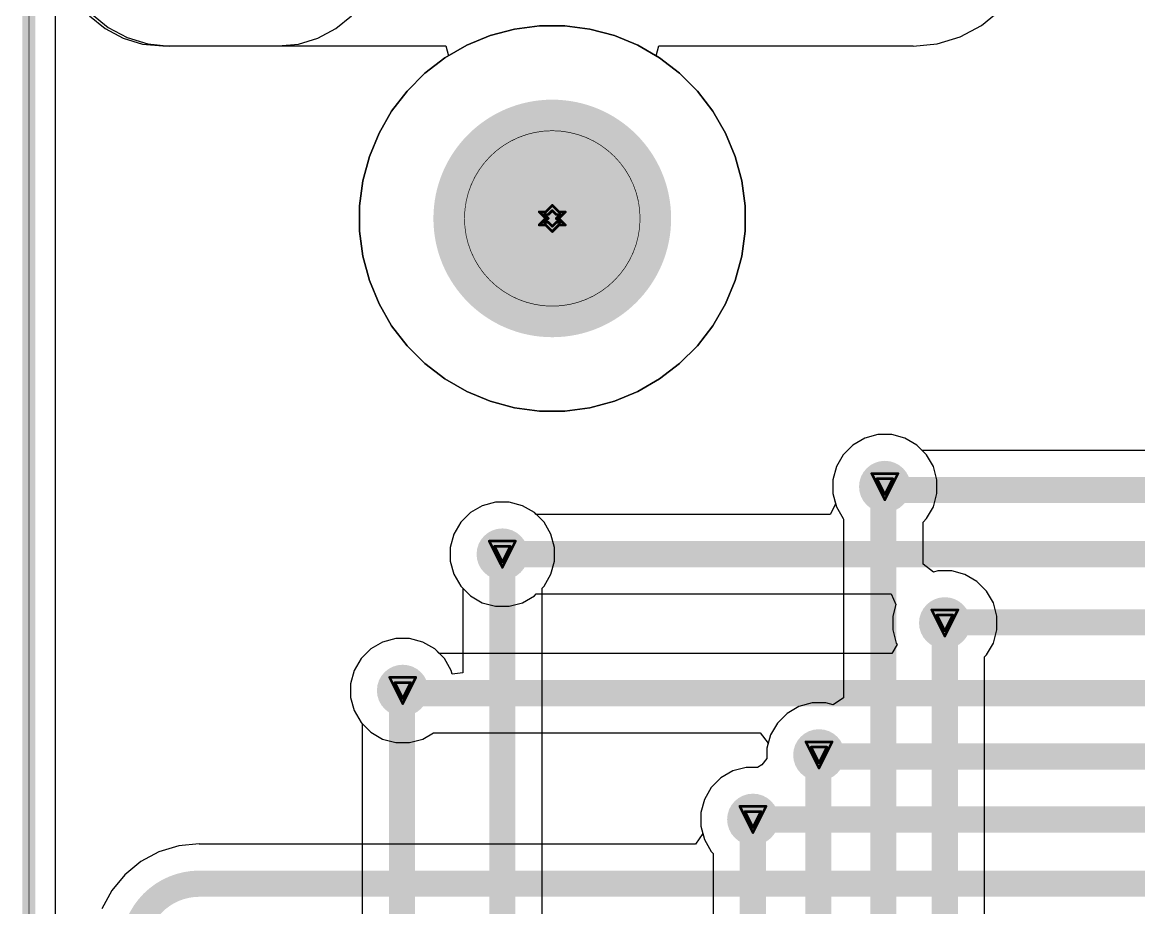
# Model space of a CAD drawing. Header units: inches. Extents: x 0 to 11.4, y 0 to 6.8.
# Drawn here: x -0.005 to 0.846, y 2.565 to 3.24 of the extents above; entities that cross this region are included whole.
import ezdxf

# ---------------------------------------------------------------- set-up
doc = ezdxf.new("R2010")
doc.units = ezdxf.units.IN
doc.header["$MEASUREMENT"] = 0
for name, color, linetype in [('Board Outline', 216, 'Continuous'), ('Bottom Layer', 5, 'Continuous'), ('Bottom Solder', 6, 'Continuous'), ('Dimension', 6, 'Continuous'), ('Drill Drawing', 1, 'Continuous'), ('Multi-Layer', 9, 'Continuous'), ('Pad Holes', 156, 'Continuous'), ('Top Layer', 1, 'Continuous'), ('Top Solder', 216, 'Continuous'), ('Via Holes', 16, 'Continuous')]:
    doc.layers.add(name, color=color, linetype=linetype)

msp = doc.modelspace()

# ---------------------------------------------------------------- hatches: boundary and pattern name
at = {"layer": 'Bottom Layer'}
h = msp.add_hatch(color=5, dxfattribs=at)
edge = h.paths.add_edge_path()
edge.add_arc((0.3990157, 3.0905512), 0.0866141, 0, 360)
h = msp.add_hatch(color=5, dxfattribs=at)
edge = h.paths.add_edge_path()
edge.add_arc((0.6525636, 2.8859366), 0.019685, 0, 360)
h = msp.add_hatch(color=5, dxfattribs=at)
edge = h.paths.add_edge_path()
edge.add_arc((0.3609796, 2.8343701), 0.019685, 0, 360)
h = msp.add_hatch(color=5, dxfattribs=at)
edge = h.paths.add_edge_path()
edge.add_arc((0.6982912, 2.7819062), 0.019685, 0, 360)
h = msp.add_hatch(color=5, dxfattribs=at)
edge = h.paths.add_edge_path()
edge.add_arc((0.285, 2.7303701), 0.019685, 0, 360)
h = msp.add_hatch(color=5, dxfattribs=at)
edge = h.paths.add_edge_path()
edge.add_arc((0.6023612, 2.681191), 0.019685, 0, 360)
h = msp.add_hatch(color=5, dxfattribs=at)
edge = h.paths.add_edge_path()
edge.add_arc((0.552, 2.632), 0.019685, 0, 360)
at = {"layer": 'Bottom Solder'}
h = msp.add_hatch(color=6, dxfattribs=at)
edge = h.paths.add_edge_path()
edge.add_arc((0.3990157, 3.0905512), 0.0906141, 0, 360)
at = {"layer": 'Multi-Layer'}
h = msp.add_hatch(color=9, dxfattribs=at)
edge = h.paths.add_edge_path()
edge.add_arc((0.3990157, 3.0905512), 0.0866141, 0, 360)
at = {"layer": 'Pad Holes'}
h = msp.add_hatch(color=7, dxfattribs=at)
edge = h.paths.add_edge_path()
edge.add_arc((0.3990157, 3.0905512), 0.0669291, 0, 360)
at = {"layer": 'Top Layer'}
h = msp.add_hatch(color=1, dxfattribs=at)
edge = h.paths.add_edge_path()
edge.add_arc((0.3990157, 3.0905512), 0.0866141, 0, 360)
h = msp.add_hatch(color=1, dxfattribs=at)
edge = h.paths.add_edge_path()
edge.add_arc((0.6525636, 2.8859366), 0.019685, 0, 360)
h = msp.add_hatch(color=1, dxfattribs=at)
edge = h.paths.add_edge_path()
edge.add_arc((0.3609796, 2.8343701), 0.019685, 0, 360)
h = msp.add_hatch(color=1, dxfattribs=at)
edge = h.paths.add_edge_path()
edge.add_arc((0.6982912, 2.7819062), 0.019685, 0, 360)
h = msp.add_hatch(color=1, dxfattribs=at)
edge = h.paths.add_edge_path()
edge.add_arc((0.285, 2.7303701), 0.019685, 0, 360)
h = msp.add_hatch(color=1, dxfattribs=at)
edge = h.paths.add_edge_path()
edge.add_arc((0.6023612, 2.681191), 0.019685, 0, 360)
h = msp.add_hatch(color=1, dxfattribs=at)
edge = h.paths.add_edge_path()
edge.add_arc((0.552, 2.632), 0.019685, 0, 360)
at = {"layer": 'Top Solder'}
h = msp.add_hatch(color=216, dxfattribs=at)
edge = h.paths.add_edge_path()
edge.add_arc((0.3990157, 3.0905512), 0.0906141, 0, 360)
at = {"layer": 'Via Holes'}
h = msp.add_hatch(color=7, dxfattribs=at)
edge = h.paths.add_edge_path()
edge.add_arc((0.6525636, 2.8859366), 0.011811, 0, 360)
h = msp.add_hatch(color=7, dxfattribs=at)
edge = h.paths.add_edge_path()
edge.add_arc((0.3609796, 2.8343701), 0.011811, 0, 360)
h = msp.add_hatch(color=7, dxfattribs=at)
edge = h.paths.add_edge_path()
edge.add_arc((0.6982912, 2.7819062), 0.011811, 0, 360)
h = msp.add_hatch(color=7, dxfattribs=at)
edge = h.paths.add_edge_path()
edge.add_arc((0.285, 2.7303701), 0.011811, 0, 360)
h = msp.add_hatch(color=7, dxfattribs=at)
edge = h.paths.add_edge_path()
edge.add_arc((0.6023612, 2.681191), 0.011811, 0, 360)
h = msp.add_hatch(color=7, dxfattribs=at)
edge = h.paths.add_edge_path()
edge.add_arc((0.552, 2.632), 0.011811, 0, 360)

# ---------------------------------------------------------------- linework, layer by layer
at = {"layer": 'Board Outline', "const_width": 0.01}
msp.add_lwpolyline([(0, 0), (0, 3.9370079)], dxfattribs=at)
at = {"layer": 'Bottom Layer'}
for p, q in [((0.0203913, 0.0203913), (0.0203913, 3.2721976)), ((0.04627, 3.2452236), (0.0582231, 3.2354138)), ((0.2339249, 3.2354138), (0.245878, 3.2452236)), ((0.0582231, 3.2354138), (0.0718604, 3.2281246)), ((0.2202876, 3.2281246), (0.2339249, 3.2354138)), ((0.3702836, 3.2349967), (0.3516755, 3.2300107)), ((0.3893834, 3.2375113), (0.3702836, 3.2349967)), ((0.4086479, 3.2375113), (0.3893834, 3.2375113)), ((0.4277477, 3.2349967), (0.4086479, 3.2375113)), ((0.4463558, 3.2300107), (0.4277477, 3.2349967)), ((0.0718604, 3.2281246), (0.0866577, 3.2236359)), ((0.2054903, 3.2236359), (0.2202876, 3.2281246)), ((0.3516755, 3.2300107), (0.3338774, 3.2226385)), ((0.4641539, 3.2226385), (0.4463558, 3.2300107)), ((0.0866577, 3.2236359), (0.1020464, 3.2221202)), ((0.1020464, 3.2221202), (0.1020464, 3.2222627)), ((0.1020464, 3.2222627), (0.1901016, 3.2222627)), ((0.1901016, 3.2221202), (0.2054903, 3.2236359)), ((0.1901016, 3.2222627), (0.1901016, 3.2221202)), ((0.3338774, 3.2226385), (0.3171938, 3.2130062)), ((0.4808375, 3.2130062), (0.4641539, 3.2226385)), ((0.3171938, 3.2130062), (0.3019102, 3.2012787)), ((0.4961211, 3.2012787), (0.4808375, 3.2130062)), ((0.3019102, 3.2012787), (0.2882881, 3.1876566)), ((0.5097432, 3.1876566), (0.4961211, 3.2012787)), ((0.2882881, 3.1876566), (0.2765606, 3.172373)), ((0.5214707, 3.172373), (0.5097432, 3.1876566)), ((0.2765606, 3.172373), (0.2669283, 3.1556894)), ((0.531103, 3.1556894), (0.5214707, 3.172373)), ((0.2669283, 3.1556894), (0.2595561, 3.1378913)), ((0.5384752, 3.1378913), (0.531103, 3.1556894)), ((0.2595561, 3.1378913), (0.2545701, 3.1192832)), ((0.5434612, 3.1192832), (0.5384752, 3.1378913)), ((0.2545701, 3.1192832), (0.2520556, 3.1001834)), ((0.5459758, 3.1001834), (0.5434612, 3.1192832)), ((0.2520556, 3.1001834), (0.2520556, 3.0809189)), ((0.5459758, 3.0809189), (0.5459758, 3.1001834)), ((0.2520556, 3.0809189), (0.2545701, 3.0618191)), ((0.5434612, 3.0618191), (0.5459758, 3.0809189)), ((0.2545701, 3.0618191), (0.2595561, 3.043211)), ((0.5384752, 3.043211), (0.5434612, 3.0618191)), ((0.2595561, 3.043211), (0.2669283, 3.0254129)), ((0.531103, 3.0254129), (0.5384752, 3.043211)), ((0.2669283, 3.0254129), (0.2765606, 3.0087293)), ((0.5214707, 3.0087293), (0.531103, 3.0254129)), ((0.2765606, 3.0087293), (0.2882881, 2.9934457)), ((0.5097432, 2.9934457), (0.5214707, 3.0087293)), ((0.2882881, 2.9934457), (0.3019102, 2.9798236)), ((0.4961211, 2.9798236), (0.5097432, 2.9934457)), ((0.3019102, 2.9798236), (0.3171938, 2.9680961)), ((0.4808375, 2.9680961), (0.4961211, 2.9798236)), ((0.3171938, 2.9680961), (0.3338774, 2.9584638)), ((0.4641539, 2.9584638), (0.4808375, 2.9680961)), ((0.3338774, 2.9584638), (0.3516755, 2.9510916)), ((0.4463558, 2.9510916), (0.4641539, 2.9584638)), ((0.3516755, 2.9510916), (0.3702836, 2.9461056)), ((0.3702836, 2.9461056), (0.3893834, 2.9435911)), ((0.4086479, 2.9435911), (0.4277477, 2.9461056)), ((0.4277477, 2.9461056), (0.4463558, 2.9510916)), ((0.3893834, 2.9435911), (0.4086479, 2.9435911)), ((0.6372458, 2.9229171), (0.6281965, 2.9176925)), ((0.647339, 2.9256216), (0.6372458, 2.9229171)), ((0.6577882, 2.9256216), (0.647339, 2.9256216)), ((0.6678814, 2.9229171), (0.6577882, 2.9256216)), ((0.6769307, 2.9176925), (0.6678814, 2.9229171)), ((0.6281965, 2.9176925), (0.6208077, 2.9103037)), ((0.6843195, 2.9103037), (0.6769307, 2.9176925)), ((0.6208077, 2.9103037), (0.6155831, 2.9012544)), ((0.6895441, 2.9012544), (0.6843195, 2.9103037)), ((0.6155831, 2.9012544), (0.6128786, 2.8911612)), ((0.6922486, 2.8911612), (0.6895441, 2.9012544)), ((0.6128786, 2.8911612), (0.6128786, 2.880712)), ((0.6922486, 2.880712), (0.6922486, 2.8911612)), ((0.6128786, 2.880712), (0.6155831, 2.8706188)), ((0.6895441, 2.8706188), (0.6922486, 2.880712)), ((0.3456618, 2.8713506), (0.3366125, 2.866126)), ((0.355755, 2.8740551), (0.3456618, 2.8713506)), ((0.3662042, 2.8740551), (0.355755, 2.8740551)), ((0.3762974, 2.8713506), (0.3662042, 2.8740551)), ((0.3853467, 2.866126), (0.3762974, 2.8713506)), ((0.6155831, 2.8706188), (0.6208077, 2.8615695)), ((0.6843195, 2.8615695), (0.6895441, 2.8706188)), ((0.3366125, 2.866126), (0.3292237, 2.8587372)), ((0.3927355, 2.8587372), (0.3853467, 2.866126)), ((0.6208077, 2.8615695), (0.6211615, 2.8612157)), ((0.6211615, 2.8612157), (0.6211615, 2.7248155)), ((0.6816793, 2.8589293), (0.6843195, 2.8615695)), ((0.3292237, 2.8587372), (0.3239991, 2.8496879)), ((0.3979601, 2.8496879), (0.3927355, 2.8587372)), ((0.6816793, 2.8268222), (0.6816793, 2.8589293)), ((0.3239991, 2.8496879), (0.3212946, 2.8395947)), ((0.4006646, 2.8395947), (0.3979601, 2.8496879)), ((0.3212946, 2.8395947), (0.3212946, 2.8291455)), ((0.4006646, 2.8291455), (0.4006646, 2.8395947)), ((0.3212946, 2.8291455), (0.3239991, 2.8190523)), ((0.3979601, 2.8190523), (0.4006646, 2.8291455)), ((0.6896794, 2.8206836), (0.6816793, 2.8268222)), ((0.3239991, 2.8190523), (0.3292237, 2.810003)), ((0.3927355, 2.810003), (0.3979601, 2.8190523)), ((0.6930666, 2.8215912), (0.6896794, 2.8206836)), ((0.7035158, 2.8215912), (0.6930666, 2.8215912)), ((0.713609, 2.8188867), (0.7035158, 2.8215912)), ((0.7226583, 2.8136621), (0.713609, 2.8188867)), ((0.3292237, 2.810003), (0.3307207, 2.808506)), ((0.3912385, 2.808506), (0.3927355, 2.810003)), ((0.7300471, 2.8062733), (0.7226583, 2.8136621)), ((0.3307207, 2.808506), (0.3307207, 2.7439788)), ((0.3912385, 2.2803464), (0.3912385, 2.808506)), ((0.7352717, 2.797224), (0.7300471, 2.8062733)), ((0.7379762, 2.7871308), (0.7352717, 2.797224)), ((0.7379762, 2.7766816), (0.7379762, 2.7871308)), ((0.7352717, 2.7665884), (0.7379762, 2.7766816)), ((0.2696822, 2.7673506), (0.2606329, 2.762126)), ((0.2797754, 2.7700551), (0.2696822, 2.7673506)), ((0.2902246, 2.7700551), (0.2797754, 2.7700551)), ((0.3003178, 2.7673506), (0.2902246, 2.7700551)), ((0.3093671, 2.762126), (0.3003178, 2.7673506)), ((0.7300471, 2.7575391), (0.7352717, 2.7665884)), ((0.2606329, 2.762126), (0.2532441, 2.7547372)), ((0.3167559, 2.7547372), (0.3093671, 2.762126)), ((0.7285501, 2.7560421), (0.7300471, 2.7575391)), ((0.2532441, 2.7547372), (0.2480195, 2.7456879)), ((0.3219805, 2.7456879), (0.3167559, 2.7547372)), ((0.7285501, 1.9173082), (0.7285501, 2.7560421)), ((0.2480195, 2.7456879), (0.245315, 2.7355947)), ((0.3227207, 2.7429255), (0.3219805, 2.7456879)), ((0.3307207, 2.7439788), (0.3227207, 2.7429255)), ((0.245315, 2.7355947), (0.245315, 2.7251455)), ((0.245315, 2.7251455), (0.2480195, 2.7150523)), ((0.6211615, 2.7248155), (0.6131614, 2.719382)), ((0.2480195, 2.7150523), (0.2532441, 2.706003)), ((0.5870434, 2.7181715), (0.5779941, 2.7129469)), ((0.5971366, 2.720876), (0.5870434, 2.7181715)), ((0.6075858, 2.720876), (0.5971366, 2.720876)), ((0.6131614, 2.719382), (0.6075858, 2.720876)), ((0.5779941, 2.7129469), (0.5706053, 2.7055581)), ((0.2532441, 2.706003), (0.2541951, 2.705052)), ((0.2541951, 2.705052), (0.2541951, 2.2260999)), ((0.5706053, 2.7055581), (0.5653807, 2.6965088)), ((0.5653807, 2.6965088), (0.5626762, 2.6864156)), ((0.5626762, 2.6864156), (0.5626762, 2.6785065)), ((0.5587757, 2.6736259), (0.5555411, 2.671685)), ((0.5626762, 2.6785065), (0.5587757, 2.6736259)), ((0.5366822, 2.6689805), (0.5276329, 2.6637559)), ((0.5467754, 2.671685), (0.5366822, 2.6689805)), ((0.5555411, 2.671685), (0.5467754, 2.671685)), ((0.5202441, 2.6563671), (0.5150195, 2.6473178)), ((0.5276329, 2.6637559), (0.5202441, 2.6563671)), ((0.5150195, 2.6473178), (0.512315, 2.6372246)), ((0.512315, 2.6372246), (0.512315, 2.6267754)), ((0.512315, 2.6267754), (0.5150195, 2.6166822)), ((0.5150195, 2.6166822), (0.5202441, 2.6076329)), ((0.5202441, 2.6076329), (0.5217411, 2.6061359)), ((0.5217411, 2.6061359), (0.5217411, 2.2686917))]:
    msp.add_line(p, q, dxfattribs=at)
at = {"layer": 'Bottom Layer', "const_width": 0.02}
for points in [[(0.6514204, 2.8847934), (0.6525636, 2.8859366)], [(0.6514204, 2.0311602), (0.6514204, 2.8847934)], [(0.3609796, 2.2314205), (0.3609796, 2.8343701)], [(0.6982912, 1.9173082), (0.6982912, 2.7819062)], [(0.284454, 2.2180997), (0.284454, 2.7303701)], [(0.6018476, 2.6806774), (0.6023612, 2.681191)], [(0.6018476, 2.1068476), (0.6018476, 2.6806774)], [(0.552, 2.2148296), (0.552, 2.632)]]:
    msp.add_lwpolyline(points, dxfattribs=at)
at = {"layer": 'Bottom Layer', "const_width": 0.01}
for points in [[(0.6464204, 2.8847934, 1), (0.6564204, 2.8847934, 1)], [(0.6464204, 2.8847934, 1), (0.6564204, 2.8847934, 1)], [(0.6475636, 2.8859366, 1), (0.6575636, 2.8859366, 1)], [(0.3559796, 2.8343701, 1), (0.3659796, 2.8343701, 1)], [(0.6932912, 2.7819062, 1), (0.7032912, 2.7819062, 1)], [(0.279454, 2.7303701, 1), (0.289454, 2.7303701, 1)], [(0.5968476, 2.6806774, 1), (0.6068476, 2.6806774, 1)], [(0.5968476, 2.6806774, 1), (0.6068476, 2.6806774, 1)], [(0.5973612, 2.681191, 1), (0.6073612, 2.681191, 1)], [(0.547, 2.632, 1), (0.557, 2.632, 1)]]:
    msp.add_lwpolyline(points, format="xyb", close=True, dxfattribs=at)
at = {"layer": 'Dimension', "const_width": 0.0005}
msp.add_lwpolyline([(0, 0), (0, 3.9370079)], dxfattribs=at)
at = {"layer": 'Dimension'}
for points, const_width in [([(0.4659448, 3.0905512, 1), (0.3320866, 3.0905512, 1)], 0.0005), ([(0.3319616, 3.0905512, 1), (0.3322116, 3.0905512, 1)], 0.00025), ([(0.4658198, 3.0905512, 1), (0.4660698, 3.0905512, 1)], 0.00025)]:
    msp.add_lwpolyline(points, format="xyb", close=True, dxfattribs=dict(at, const_width=const_width))
at = {"layer": 'Drill Drawing', "const_width": 0.002}
for points in [[(0.3940157, 3.0955512), (0.3990157, 3.1005512)], [(0.3990157, 3.1005512), (0.4040157, 3.0955512)], [(0.3890157, 3.0955512), (0.3940157, 3.0905512)], [(0.3890157, 3.0955512), (0.3940157, 3.0955512)], [(0.3890157, 3.0855512), (0.3940157, 3.0905512)], [(0.3930157, 3.0935512), (0.3960157, 3.0905512)], [(0.3930157, 3.0935512), (0.3960157, 3.0935512)], [(0.3930157, 3.0875512), (0.3960157, 3.0905512)], [(0.3960157, 3.0935512), (0.3990157, 3.0965512)], [(0.3990157, 3.0965512), (0.4020157, 3.0935512)], [(0.4020157, 3.0935512), (0.4050157, 3.0935512)], [(0.4020157, 3.0905512), (0.4050157, 3.0935512)], [(0.4020157, 3.0905512), (0.4050157, 3.0875512)], [(0.4040157, 3.0955512), (0.4090157, 3.0955512)], [(0.4040157, 3.0905512), (0.4090157, 3.0955512)], [(0.4040157, 3.0905512), (0.4090157, 3.0855512)], [(0.3890157, 3.0855512), (0.3940157, 3.0855512)], [(0.3930157, 3.0875512), (0.3960157, 3.0875512)], [(0.3940157, 3.0855512), (0.3990157, 3.0805512)], [(0.3960157, 3.0875512), (0.3990157, 3.0845512)], [(0.3990157, 3.0845512), (0.4020157, 3.0875512)], [(0.3990157, 3.0805512), (0.4040157, 3.0855512)], [(0.4020157, 3.0875512), (0.4050157, 3.0875512)], [(0.4040157, 3.0855512), (0.4090157, 3.0855512)], [(0.6425636, 2.8959366), (0.6625636, 2.8959366)], [(0.6425636, 2.8959366), (0.6525636, 2.8759366)], [(0.6525636, 2.8759366), (0.6625636, 2.8959366)], [(0.6465636, 2.8919366), (0.6585636, 2.8919366)], [(0.6465636, 2.8919366), (0.6525636, 2.8799366)], [(0.6525636, 2.8799366), (0.6585636, 2.8919366)], [(0.3509796, 2.8443701), (0.3709796, 2.8443701)], [(0.3509796, 2.8443701), (0.3609796, 2.8243701)], [(0.3609796, 2.8243701), (0.3709796, 2.8443701)], [(0.3549796, 2.8403701), (0.3669796, 2.8403701)], [(0.3549796, 2.8403701), (0.3609796, 2.8283701)], [(0.3609796, 2.8283701), (0.3669796, 2.8403701)], [(0.6882912, 2.7919062), (0.7082912, 2.7919062)], [(0.6882912, 2.7919062), (0.6982912, 2.7719062)], [(0.6982912, 2.7719062), (0.7082912, 2.7919062)], [(0.6922912, 2.7879062), (0.7042912, 2.7879062)], [(0.6922912, 2.7879062), (0.6982912, 2.7759062)], [(0.6982912, 2.7759062), (0.7042912, 2.7879062)], [(0.275, 2.7403701), (0.295, 2.7403701)], [(0.275, 2.7403701), (0.285, 2.7203701)], [(0.285, 2.7203701), (0.295, 2.7403701)], [(0.279, 2.7363701), (0.291, 2.7363701)], [(0.279, 2.7363701), (0.285, 2.7243701)], [(0.285, 2.7243701), (0.291, 2.7363701)], [(0.5923612, 2.691191), (0.6123612, 2.691191)], [(0.5923612, 2.691191), (0.6023612, 2.671191)], [(0.6023612, 2.671191), (0.6123612, 2.691191)], [(0.5963612, 2.687191), (0.6083612, 2.687191)], [(0.5963612, 2.687191), (0.6023612, 2.675191)], [(0.6023612, 2.675191), (0.6083612, 2.687191)], [(0.542, 2.642), (0.562, 2.642)], [(0.542, 2.642), (0.552, 2.622)], [(0.546, 2.638), (0.558, 2.638)], [(0.546, 2.638), (0.552, 2.626)], [(0.552, 2.622), (0.562, 2.642)], [(0.552, 2.626), (0.558, 2.638)]]:
    msp.add_lwpolyline(points, dxfattribs=at)
at = {"layer": 'Drill Drawing', "const_width": 0.001}
for points in [[(0.3985157, 3.1005512, 1), (0.3995157, 3.1005512, 1)], [(0.3985157, 3.1005512, 1), (0.3995157, 3.1005512, 1)], [(0.3885157, 3.0955512, 1), (0.3895157, 3.0955512, 1)], [(0.3885157, 3.0955512, 1), (0.3895157, 3.0955512, 1)], [(0.3925157, 3.0935512, 1), (0.3935157, 3.0935512, 1)], [(0.3925157, 3.0935512, 1), (0.3935157, 3.0935512, 1)], [(0.3935157, 3.0955512, 1), (0.3945157, 3.0955512, 1)], [(0.3935157, 3.0955512, 1), (0.3945157, 3.0955512, 1)], [(0.3935157, 3.0905512, 1), (0.3945157, 3.0905512, 1)], [(0.3935157, 3.0905512, 1), (0.3945157, 3.0905512, 1)], [(0.3955157, 3.0935512, 1), (0.3965157, 3.0935512, 1)], [(0.3955157, 3.0935512, 1), (0.3965157, 3.0935512, 1)], [(0.3955157, 3.0905512, 1), (0.3965157, 3.0905512, 1)], [(0.3955157, 3.0905512, 1), (0.3965157, 3.0905512, 1)], [(0.3985157, 3.0965512, 1), (0.3995157, 3.0965512, 1)], [(0.3985157, 3.0965512, 1), (0.3995157, 3.0965512, 1)], [(0.4015157, 3.0935512, 1), (0.4025157, 3.0935512, 1)], [(0.4015157, 3.0935512, 1), (0.4025157, 3.0935512, 1)], [(0.4015157, 3.0905512, 1), (0.4025157, 3.0905512, 1)], [(0.4015157, 3.0905512, 1), (0.4025157, 3.0905512, 1)], [(0.4035157, 3.0955512, 1), (0.4045157, 3.0955512, 1)], [(0.4035157, 3.0955512, 1), (0.4045157, 3.0955512, 1)], [(0.4035157, 3.0905512, 1), (0.4045157, 3.0905512, 1)], [(0.4035157, 3.0905512, 1), (0.4045157, 3.0905512, 1)], [(0.4045157, 3.0935512, 1), (0.4055157, 3.0935512, 1)], [(0.4045157, 3.0935512, 1), (0.4055157, 3.0935512, 1)], [(0.4085157, 3.0955512, 1), (0.4095157, 3.0955512, 1)], [(0.4085157, 3.0955512, 1), (0.4095157, 3.0955512, 1)], [(0.3885157, 3.0855512, 1), (0.3895157, 3.0855512, 1)], [(0.3885157, 3.0855512, 1), (0.3895157, 3.0855512, 1)], [(0.3925157, 3.0875512, 1), (0.3935157, 3.0875512, 1)], [(0.3925157, 3.0875512, 1), (0.3935157, 3.0875512, 1)], [(0.3935157, 3.0855512, 1), (0.3945157, 3.0855512, 1)], [(0.3935157, 3.0855512, 1), (0.3945157, 3.0855512, 1)], [(0.3955157, 3.0875512, 1), (0.3965157, 3.0875512, 1)], [(0.3955157, 3.0875512, 1), (0.3965157, 3.0875512, 1)], [(0.3985157, 3.0845512, 1), (0.3995157, 3.0845512, 1)], [(0.3985157, 3.0845512, 1), (0.3995157, 3.0845512, 1)], [(0.3985157, 3.0805512, 1), (0.3995157, 3.0805512, 1)], [(0.3985157, 3.0805512, 1), (0.3995157, 3.0805512, 1)], [(0.4015157, 3.0875512, 1), (0.4025157, 3.0875512, 1)], [(0.4015157, 3.0875512, 1), (0.4025157, 3.0875512, 1)], [(0.4035157, 3.0855512, 1), (0.4045157, 3.0855512, 1)], [(0.4035157, 3.0855512, 1), (0.4045157, 3.0855512, 1)], [(0.4045157, 3.0875512, 1), (0.4055157, 3.0875512, 1)], [(0.4045157, 3.0875512, 1), (0.4055157, 3.0875512, 1)], [(0.4085157, 3.0855512, 1), (0.4095157, 3.0855512, 1)], [(0.4085157, 3.0855512, 1), (0.4095157, 3.0855512, 1)], [(0.6420636, 2.8959366, 1), (0.6430636, 2.8959366, 1)], [(0.6420636, 2.8959366, 1), (0.6430636, 2.8959366, 1)], [(0.6620636, 2.8959366, 1), (0.6630636, 2.8959366, 1)], [(0.6620636, 2.8959366, 1), (0.6630636, 2.8959366, 1)], [(0.6460636, 2.8919366, 1), (0.6470636, 2.8919366, 1)], [(0.6460636, 2.8919366, 1), (0.6470636, 2.8919366, 1)], [(0.6580636, 2.8919366, 1), (0.6590636, 2.8919366, 1)], [(0.6580636, 2.8919366, 1), (0.6590636, 2.8919366, 1)], [(0.6520636, 2.8799366, 1), (0.6530636, 2.8799366, 1)], [(0.6520636, 2.8799366, 1), (0.6530636, 2.8799366, 1)], [(0.6520636, 2.8759366, 1), (0.6530636, 2.8759366, 1)], [(0.6520636, 2.8759366, 1), (0.6530636, 2.8759366, 1)], [(0.3504796, 2.8443701, 1), (0.3514796, 2.8443701, 1)], [(0.3504796, 2.8443701, 1), (0.3514796, 2.8443701, 1)], [(0.3704796, 2.8443701, 1), (0.3714796, 2.8443701, 1)], [(0.3704796, 2.8443701, 1), (0.3714796, 2.8443701, 1)], [(0.3544796, 2.8403701, 1), (0.3554796, 2.8403701, 1)], [(0.3544796, 2.8403701, 1), (0.3554796, 2.8403701, 1)], [(0.3664796, 2.8403701, 1), (0.3674796, 2.8403701, 1)], [(0.3664796, 2.8403701, 1), (0.3674796, 2.8403701, 1)], [(0.3604796, 2.8283701, 1), (0.3614796, 2.8283701, 1)], [(0.3604796, 2.8283701, 1), (0.3614796, 2.8283701, 1)], [(0.3604796, 2.8243701, 1), (0.3614796, 2.8243701, 1)], [(0.3604796, 2.8243701, 1), (0.3614796, 2.8243701, 1)], [(0.6877912, 2.7919062, 1), (0.6887912, 2.7919062, 1)], [(0.6877912, 2.7919062, 1), (0.6887912, 2.7919062, 1)], [(0.7077912, 2.7919062, 1), (0.7087912, 2.7919062, 1)], [(0.7077912, 2.7919062, 1), (0.7087912, 2.7919062, 1)], [(0.6917912, 2.7879062, 1), (0.6927912, 2.7879062, 1)], [(0.6917912, 2.7879062, 1), (0.6927912, 2.7879062, 1)], [(0.7037912, 2.7879062, 1), (0.7047912, 2.7879062, 1)], [(0.7037912, 2.7879062, 1), (0.7047912, 2.7879062, 1)], [(0.6977912, 2.7759062, 1), (0.6987912, 2.7759062, 1)], [(0.6977912, 2.7759062, 1), (0.6987912, 2.7759062, 1)], [(0.6977912, 2.7719062, 1), (0.6987912, 2.7719062, 1)], [(0.6977912, 2.7719062, 1), (0.6987912, 2.7719062, 1)], [(0.2745, 2.7403701, 1), (0.2755, 2.7403701, 1)], [(0.2745, 2.7403701, 1), (0.2755, 2.7403701, 1)], [(0.2945, 2.7403701, 1), (0.2955, 2.7403701, 1)], [(0.2945, 2.7403701, 1), (0.2955, 2.7403701, 1)], [(0.2785, 2.7363701, 1), (0.2795, 2.7363701, 1)], [(0.2785, 2.7363701, 1), (0.2795, 2.7363701, 1)], [(0.2905, 2.7363701, 1), (0.2915, 2.7363701, 1)], [(0.2905, 2.7363701, 1), (0.2915, 2.7363701, 1)], [(0.2845, 2.7243701, 1), (0.2855, 2.7243701, 1)], [(0.2845, 2.7243701, 1), (0.2855, 2.7243701, 1)], [(0.2845, 2.7203701, 1), (0.2855, 2.7203701, 1)], [(0.2845, 2.7203701, 1), (0.2855, 2.7203701, 1)], [(0.5918612, 2.691191, 1), (0.5928612, 2.691191, 1)], [(0.5918612, 2.691191, 1), (0.5928612, 2.691191, 1)], [(0.6118612, 2.691191, 1), (0.6128612, 2.691191, 1)], [(0.6118612, 2.691191, 1), (0.6128612, 2.691191, 1)], [(0.5958612, 2.687191, 1), (0.5968612, 2.687191, 1)], [(0.5958612, 2.687191, 1), (0.5968612, 2.687191, 1)], [(0.6078612, 2.687191, 1), (0.6088612, 2.687191, 1)], [(0.6078612, 2.687191, 1), (0.6088612, 2.687191, 1)], [(0.6018612, 2.675191, 1), (0.6028612, 2.675191, 1)], [(0.6018612, 2.675191, 1), (0.6028612, 2.675191, 1)], [(0.6018612, 2.671191, 1), (0.6028612, 2.671191, 1)], [(0.6018612, 2.671191, 1), (0.6028612, 2.671191, 1)], [(0.5415, 2.642, 1), (0.5425, 2.642, 1)], [(0.5415, 2.642, 1), (0.5425, 2.642, 1)], [(0.5455, 2.638, 1), (0.5465, 2.638, 1)], [(0.5455, 2.638, 1), (0.5465, 2.638, 1)], [(0.5575, 2.638, 1), (0.5585, 2.638, 1)], [(0.5575, 2.638, 1), (0.5585, 2.638, 1)], [(0.5615, 2.642, 1), (0.5625, 2.642, 1)], [(0.5615, 2.642, 1), (0.5625, 2.642, 1)], [(0.5515, 2.626, 1), (0.5525, 2.626, 1)], [(0.5515, 2.626, 1), (0.5525, 2.626, 1)], [(0.5515, 2.622, 1), (0.5525, 2.622, 1)], [(0.5515, 2.622, 1), (0.5525, 2.622, 1)]]:
    msp.add_lwpolyline(points, format="xyb", close=True, dxfattribs=at)
at = {"layer": 'Multi-Layer'}
for p, q in [((0.3516755, 3.2300107), (0.3702836, 3.2349967)), ((0.3702836, 3.2349967), (0.3893834, 3.2375113)), ((0.3893834, 3.2375113), (0.3990157, 3.2375113)), ((0.3990157, 3.2375113), (0.4086479, 3.2375113)), ((0.4086479, 3.2375113), (0.4277477, 3.2349967)), ((0.4277477, 3.2349967), (0.4463558, 3.2300107)), ((0.3338774, 3.2226385), (0.3516755, 3.2300107)), ((0.4463558, 3.2300107), (0.4641539, 3.2226385)), ((0.3171938, 3.2130062), (0.3338774, 3.2226385)), ((0.4641539, 3.2226385), (0.4808375, 3.2130062)), ((0.3019102, 3.2012787), (0.3171938, 3.2130062)), ((0.4808375, 3.2130062), (0.4961211, 3.2012787)), ((0.2882881, 3.1876566), (0.3019102, 3.2012787)), ((0.4961211, 3.2012787), (0.5097432, 3.1876566)), ((0.2765606, 3.172373), (0.2882881, 3.1876566)), ((0.5097432, 3.1876566), (0.5214707, 3.172373)), ((0.2669283, 3.1556894), (0.2765606, 3.172373)), ((0.5214707, 3.172373), (0.531103, 3.1556894)), ((0.2595561, 3.1378913), (0.2669283, 3.1556894)), ((0.531103, 3.1556894), (0.5384752, 3.1378913)), ((0.2545701, 3.1192832), (0.2595561, 3.1378913)), ((0.5384752, 3.1378913), (0.5434612, 3.1192832)), ((0.2520556, 3.1001834), (0.2545701, 3.1192832)), ((0.5434612, 3.1192832), (0.5459758, 3.1001834)), ((0.2520556, 3.0905512), (0.2520556, 3.1001834)), ((0.5459758, 3.1001834), (0.5459758, 3.0905512)), ((0.2520556, 3.0809189), (0.2520556, 3.0905512)), ((0.5459758, 3.0905512), (0.5459758, 3.0809189)), ((0.2545701, 3.0618191), (0.2520556, 3.0809189)), ((0.5459758, 3.0809189), (0.5434612, 3.0618191)), ((0.2595561, 3.043211), (0.2545701, 3.0618191)), ((0.5434612, 3.0618191), (0.5384752, 3.043211)), ((0.2669283, 3.0254129), (0.2595561, 3.043211)), ((0.5384752, 3.043211), (0.531103, 3.0254129)), ((0.2765606, 3.0087293), (0.2669283, 3.0254129)), ((0.531103, 3.0254129), (0.5214707, 3.0087293)), ((0.2882881, 2.9934457), (0.2765606, 3.0087293)), ((0.5214707, 3.0087293), (0.5097432, 2.9934457)), ((0.3019102, 2.9798236), (0.2882881, 2.9934457)), ((0.5097432, 2.9934457), (0.4961211, 2.9798236)), ((0.3171938, 2.9680961), (0.3019102, 2.9798236)), ((0.4961211, 2.9798236), (0.4808375, 2.9680961)), ((0.3338774, 2.9584638), (0.3171938, 2.9680961)), ((0.4808375, 2.9680961), (0.4641539, 2.9584638)), ((0.3516755, 2.9510916), (0.3338774, 2.9584638)), ((0.4641539, 2.9584638), (0.4463558, 2.9510916)), ((0.3702836, 2.9461056), (0.3516755, 2.9510916)), ((0.3893834, 2.9435911), (0.3702836, 2.9461056)), ((0.4277477, 2.9461056), (0.4086479, 2.9435911)), ((0.4463558, 2.9510916), (0.4277477, 2.9461056)), ((0.3990157, 2.9435911), (0.3893834, 2.9435911)), ((0.3990157, 2.9435911), (0.3990157, 2.9435911)), ((0.4086479, 2.9435911), (0.3990157, 2.9435911))]:
    msp.add_line(p, q, dxfattribs=at)
at = {"layer": 'Top Layer'}
for p, q in [((0.0203913, 0.0203913), (0.0203913, 3.2765727)), ((0.0477571, 3.2467107), (0.0604926, 3.236259)), ((0.7262988, 3.2378814), (0.740536, 3.2495656)), ((0.0604926, 3.236259), (0.0750224, 3.2284926)), ((0.7100556, 3.2291993), (0.7262988, 3.2378814)), ((0.0750224, 3.2284926), (0.0907882, 3.2237101)), ((0.6924308, 3.2238529), (0.7100556, 3.2291993)), ((0.0907882, 3.2237101), (0.107184, 3.2220953)), ((0.107184, 3.2220953), (0.107184, 3.2222627)), ((0.107184, 3.2222627), (0.3177716, 3.2222627)), ((0.3177716, 3.2222627), (0.3198422, 3.2145353)), ((0.4781891, 3.2145353), (0.4802597, 3.2222627)), ((0.4802597, 3.2222627), (0.6741016, 3.2222627)), ((0.6741016, 3.2220476), (0.6924308, 3.2238529)), ((0.6741016, 3.2222627), (0.6741016, 3.2220476)), ((0.3171938, 3.2130062), (0.3019102, 3.2012787)), ((0.3198422, 3.2145353), (0.3171938, 3.2130062)), ((0.4808375, 3.2130062), (0.4781891, 3.2145353)), ((0.4961211, 3.2012787), (0.4808375, 3.2130062)), ((0.3019102, 3.2012787), (0.2882881, 3.1876566)), ((0.5097432, 3.1876566), (0.4961211, 3.2012787)), ((0.2882881, 3.1876566), (0.2765606, 3.172373)), ((0.5214707, 3.172373), (0.5097432, 3.1876566)), ((0.2765606, 3.172373), (0.2669283, 3.1556894)), ((0.531103, 3.1556894), (0.5214707, 3.172373)), ((0.2669283, 3.1556894), (0.2595561, 3.1378913)), ((0.5384752, 3.1378913), (0.531103, 3.1556894)), ((0.2595561, 3.1378913), (0.2545701, 3.1192832)), ((0.5434612, 3.1192832), (0.5384752, 3.1378913)), ((0.2545701, 3.1192832), (0.2520556, 3.1001834)), ((0.5459758, 3.1001834), (0.5434612, 3.1192832)), ((0.2520556, 3.1001834), (0.2520556, 3.0809189)), ((0.5459758, 3.0809189), (0.5459758, 3.1001834)), ((0.2520556, 3.0809189), (0.2545701, 3.0618191)), ((0.5434612, 3.0618191), (0.5459758, 3.0809189)), ((0.2545701, 3.0618191), (0.2595561, 3.043211)), ((0.5384752, 3.043211), (0.5434612, 3.0618191)), ((0.2595561, 3.043211), (0.2669283, 3.0254129)), ((0.531103, 3.0254129), (0.5384752, 3.043211)), ((0.2669283, 3.0254129), (0.2765606, 3.0087293)), ((0.5214707, 3.0087293), (0.531103, 3.0254129)), ((0.2765606, 3.0087293), (0.2882881, 2.9934457)), ((0.5097432, 2.9934457), (0.5214707, 3.0087293)), ((0.2882881, 2.9934457), (0.3019102, 2.9798236)), ((0.4961211, 2.9798236), (0.5097432, 2.9934457)), ((0.3019102, 2.9798236), (0.3171938, 2.9680961)), ((0.4808375, 2.9680961), (0.4961211, 2.9798236)), ((0.3171938, 2.9680961), (0.3338774, 2.9584638)), ((0.4641539, 2.9584638), (0.4808375, 2.9680961)), ((0.3338774, 2.9584638), (0.3516755, 2.9510916)), ((0.4463558, 2.9510916), (0.4641539, 2.9584638)), ((0.3516755, 2.9510916), (0.3702836, 2.9461056)), ((0.3702836, 2.9461056), (0.3893834, 2.9435911)), ((0.4086479, 2.9435911), (0.4277477, 2.9461056)), ((0.4277477, 2.9461056), (0.4463558, 2.9510916)), ((0.3893834, 2.9435911), (0.4086479, 2.9435911)), ((0.6372458, 2.9229171), (0.6281965, 2.9176925)), ((0.647339, 2.9256216), (0.6372458, 2.9229171)), ((0.6577882, 2.9256216), (0.647339, 2.9256216)), ((0.6678814, 2.9229171), (0.6577882, 2.9256216)), ((0.6769307, 2.9176925), (0.6678814, 2.9229171)), ((0.6281965, 2.9176925), (0.6208077, 2.9103037)), ((0.6809943, 2.9136289), (0.6769307, 2.9176925)), ((1.586408, 2.9136289), (0.6809943, 2.9136289)), ((0.6208077, 2.9103037), (0.6155831, 2.9012544)), ((0.6155831, 2.9012544), (0.6128786, 2.8911612)), ((0.6128786, 2.8911612), (0.6128786, 2.880712)), ((0.6128786, 2.880712), (0.6150444, 2.8726291)), ((0.3456618, 2.8713506), (0.3366125, 2.866126)), ((0.355755, 2.8740551), (0.3456618, 2.8713506)), ((0.3662042, 2.8740551), (0.355755, 2.8740551)), ((0.3762974, 2.8713506), (0.3662042, 2.8740551)), ((0.3853467, 2.866126), (0.3762974, 2.8713506)), ((0.6150444, 2.8726291), (0.610863, 2.864629)), ((0.3366125, 2.866126), (0.3292237, 2.8587372)), ((0.3868437, 2.864629), (0.3853467, 2.866126)), ((0.610863, 2.864629), (0.3868437, 2.864629)), ((0.3292237, 2.8587372), (0.3239991, 2.8496879)), ((0.3239991, 2.8496879), (0.3212946, 2.8395947)), ((0.3212946, 2.8395947), (0.3212946, 2.8291455)), ((0.3212946, 2.8291455), (0.3239991, 2.8190523)), ((0.3239991, 2.8190523), (0.3292237, 2.810003)), ((0.3292237, 2.810003), (0.3366125, 2.8026142)), ((0.3366125, 2.8026142), (0.3456618, 2.7973896)), ((0.3762974, 2.7973896), (0.3853467, 2.8026142)), ((0.3853467, 2.8026142), (0.3868437, 2.8041112)), ((0.3868437, 2.8041112), (0.6572792, 2.8041112)), ((0.6572792, 2.8041112), (0.6610125, 2.7961111)), ((0.3456618, 2.7973896), (0.355755, 2.7946851)), ((0.355755, 2.7946851), (0.3662042, 2.7946851)), ((0.3662042, 2.7946851), (0.3762974, 2.7973896)), ((0.6610125, 2.7961111), (0.6586062, 2.7871308)), ((0.6586062, 2.7871308), (0.6586062, 2.7766816)), ((0.6586062, 2.7766816), (0.6613107, 2.7665884)), ((0.2696822, 2.7673506), (0.2606329, 2.762126)), ((0.2797754, 2.7700551), (0.2696822, 2.7673506)), ((0.2902246, 2.7700551), (0.2797754, 2.7700551)), ((0.3003178, 2.7673506), (0.2902246, 2.7700551)), ((0.3093671, 2.762126), (0.3003178, 2.7673506)), ((0.6613107, 2.7665884), (0.661906, 2.7655573)), ((0.2606329, 2.762126), (0.2532441, 2.7547372)), ((0.3128641, 2.758629), (0.3093671, 2.762126)), ((0.657906, 2.758629), (0.3128641, 2.758629)), ((0.661906, 2.7655573), (0.657906, 2.758629)), ((0.2532441, 2.7547372), (0.2480195, 2.7456879)), ((0.2480195, 2.7456879), (0.245315, 2.7355947)), ((0.245315, 2.7355947), (0.245315, 2.7251455)), ((0.245315, 2.7251455), (0.2480195, 2.7150523)), ((0.2480195, 2.7150523), (0.2532441, 2.706003)), ((0.2532441, 2.706003), (0.2606329, 2.6986142)), ((0.2606329, 2.6986142), (0.2696822, 2.6933896)), ((0.3003178, 2.6933896), (0.3084959, 2.6981112)), ((0.3084959, 2.6981112), (0.5575278, 2.6981112)), ((0.5575278, 2.6981112), (0.5636664, 2.6901111)), ((0.2696822, 2.6933896), (0.2797754, 2.6906851)), ((0.2797754, 2.6906851), (0.2902246, 2.6906851)), ((0.2902246, 2.6906851), (0.3003178, 2.6933896)), ((0.5636664, 2.6901111), (0.5626762, 2.6864156)), ((0.5626762, 2.6864156), (0.5626762, 2.6785065)), ((0.5587757, 2.6736259), (0.5555411, 2.671685)), ((0.5626762, 2.6785065), (0.5587757, 2.6736259)), ((0.5366822, 2.6689805), (0.5276329, 2.6637559)), ((0.5467754, 2.671685), (0.5366822, 2.6689805)), ((0.5555411, 2.671685), (0.5467754, 2.671685)), ((0.5202441, 2.6563671), (0.5150195, 2.6473178)), ((0.5276329, 2.6637559), (0.5202441, 2.6563671)), ((0.5150195, 2.6473178), (0.512315, 2.6372246)), ((0.512315, 2.6372246), (0.512315, 2.6267754)), ((0.512315, 2.6267754), (0.5137932, 2.6212588)), ((0.1298748, 2.6133863), (0.1142166, 2.6118441)), ((0.1298748, 2.6132587), (0.1298748, 2.6133863)), ((0.2391036, 2.6132587), (0.1298748, 2.6132587)), ((0.5083302, 2.6132587), (0.2391036, 2.6132587)), ((0.5137932, 2.6212588), (0.5083302, 2.6132587)), ((0.0991601, 2.6072768), (0.085284, 2.5998598)), ((0.1142166, 2.6118441), (0.0991601, 2.6072768)), ((0.085284, 2.5998598), (0.0731215, 2.5898783)), ((0.0731215, 2.5898783), (0.06314, 2.5777158)), ((0.06314, 2.5777158), (0.055723, 2.5638397))]:
    msp.add_line(p, q, dxfattribs=at)
at = {"layer": 'Top Layer', "const_width": 0.02}
for points in [[(0.6525636, 2.8859366), (0.6551302, 2.88337)], [(0.6551302, 2.88337), (1.586408, 2.88337)], [(0.3609796, 2.8343701), (1.6368568, 2.8343701)], [(0.6982912, 2.7819062), (0.6987551, 2.7823701)], [(0.6987551, 2.7823701), (1.6851705, 2.7823701)], [(0.285, 2.7303701), (0.287, 2.7283701)], [(0.287, 2.7283701), (1.7307079, 2.7283701)], [(0.6023612, 2.681191), (0.6035522, 2.68)], [(0.6035522, 2.68), (1.9136224, 2.68)], [(0.552, 2.632), (0.5520001, 2.6320001)], [(0.5520001, 2.6320001), (1.9795769, 2.6320001)], [(0.1298748, 2.5829998), (0.2391036, 2.5829998)], [(0.2391036, 2.5829998), (2.0349543, 2.5829999)]]:
    msp.add_lwpolyline(points, dxfattribs=at)
at = {"layer": 'Top Layer', "const_width": 0.01}
for points in [[(0.6475636, 2.8859366, 1), (0.6575636, 2.8859366, 1)], [(0.6501302, 2.88337, 1), (0.6601302, 2.88337, 1)], [(0.6501302, 2.88337, 1), (0.6601302, 2.88337, 1)], [(0.3559796, 2.8343701, 1), (0.3659796, 2.8343701, 1)], [(0.6932912, 2.7819062, 1), (0.7032912, 2.7819062, 1)], [(0.6937551, 2.7823701, 1), (0.7037551, 2.7823701, 1)], [(0.6937551, 2.7823701, 1), (0.7037551, 2.7823701, 1)], [(0.28, 2.7303701, 1), (0.29, 2.7303701, 1)], [(0.282, 2.7283701, 1), (0.292, 2.7283701, 1)], [(0.282, 2.7283701, 1), (0.292, 2.7283701, 1)], [(0.5973612, 2.681191, 1), (0.6073612, 2.681191, 1)], [(0.5985522, 2.68, 1), (0.6085522, 2.68, 1)], [(0.5985522, 2.68, 1), (0.6085522, 2.68, 1)], [(0.547, 2.632, 1), (0.557, 2.632, 1)], [(0.5470001, 2.6320001, 1), (0.5570001, 2.6320001, 1)], [(0.5470001, 2.6320001, 1), (0.5570001, 2.6320001, 1)], [(0.1248748, 2.5829998, 1), (0.1348748, 2.5829998, 1)], [(0.1248748, 2.5829998, 1), (0.1348748, 2.5829998, 1)], [(0.2341036, 2.5829998, 1), (0.2441036, 2.5829998, 1)], [(0.2341036, 2.5829998, 1), (0.2441036, 2.5829998, 1)]]:
    msp.add_lwpolyline(points, format="xyb", close=True, dxfattribs=at)
at = {"layer": 'Top Layer', "const_width": 0.02}
msp.add_lwpolyline([(0.08, 2.533125, -0.4142135623730951), (0.1298748, 2.5829998)], format="xyb", dxfattribs=at)

doc.saveas('drawing.dxf')
